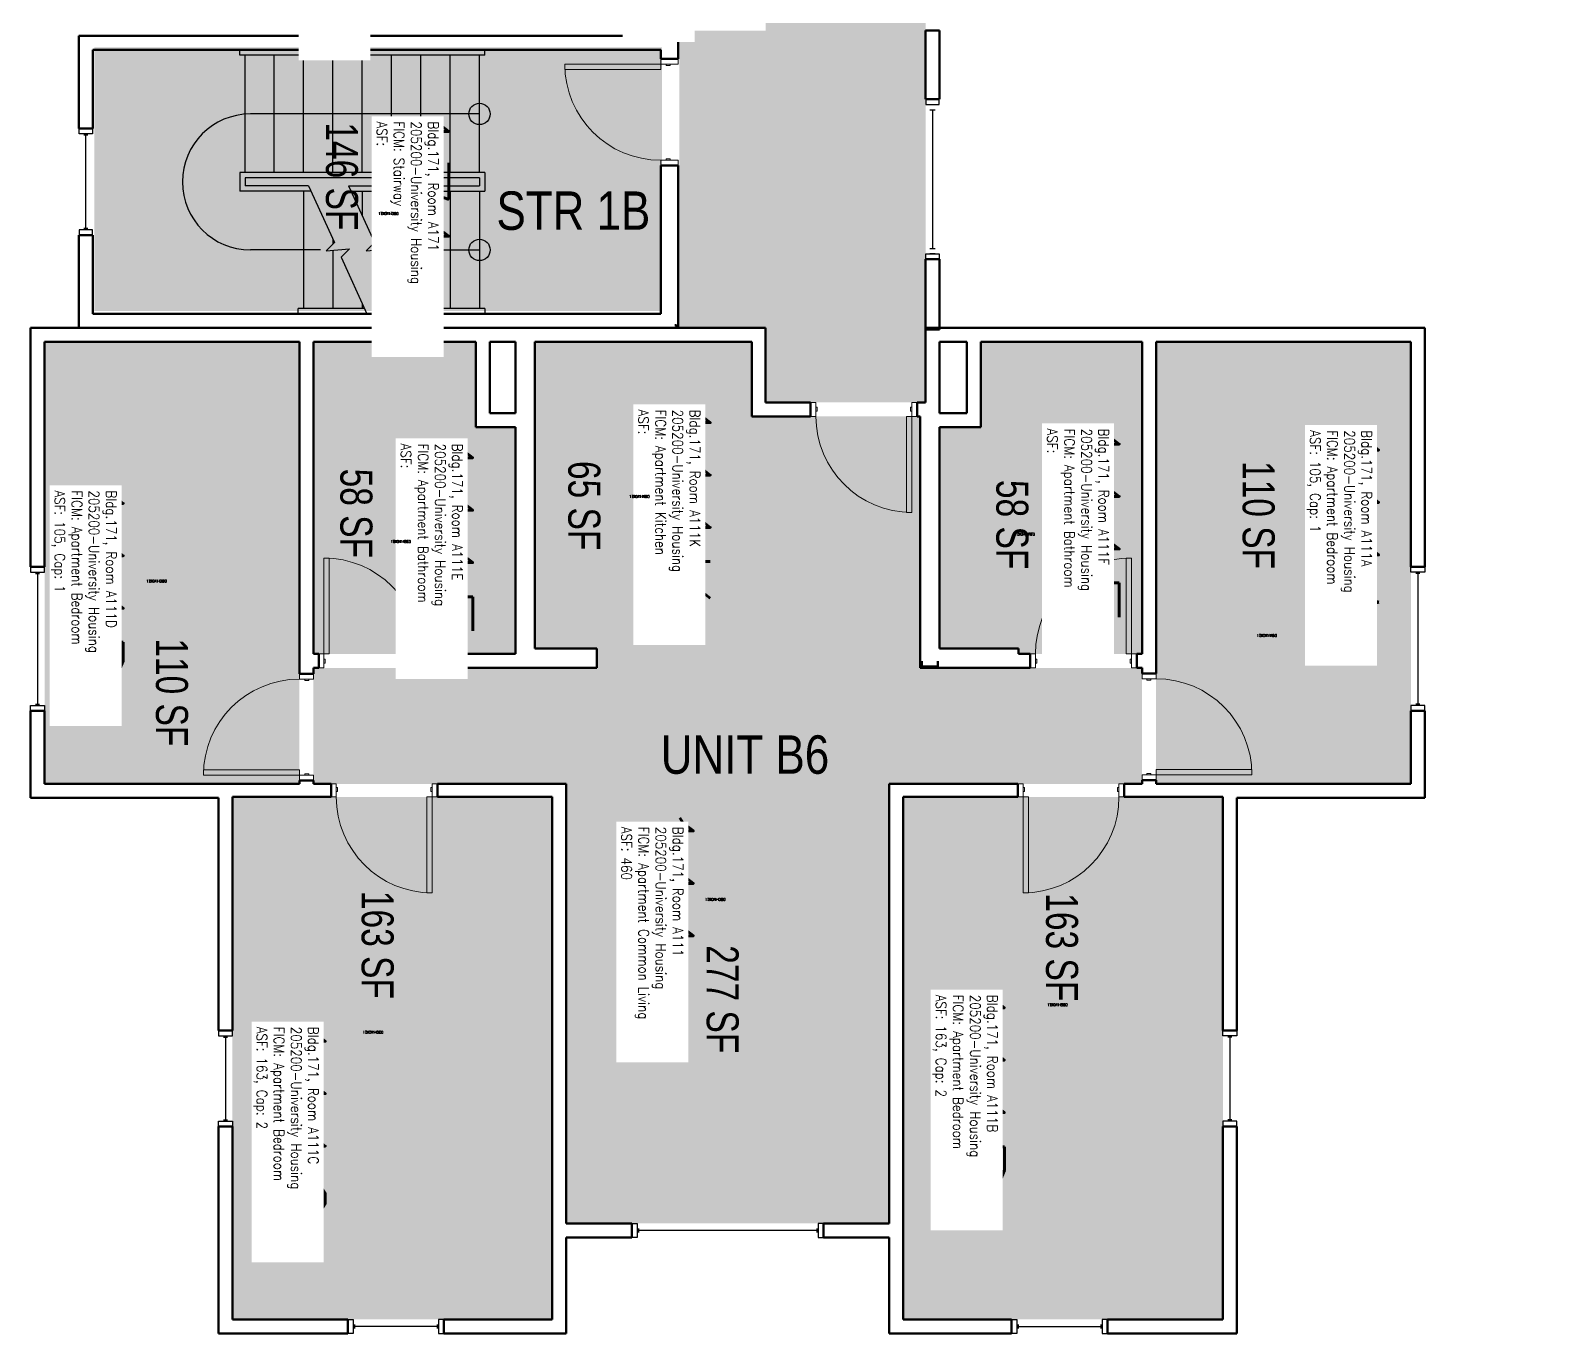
# Model space of a CAD drawing. Header units: inches. Extents: x 88 to 3257, y -489 to 2081.
# Drawn here: x 1303 to 1876, y -489 to 0 of the extents above; entities that cross this region are included whole.
import ezdxf
from ezdxf.enums import TextEntityAlignment as Align

# ---------------------------------------------------------------- set-up
doc = ezdxf.new("R2010")
doc.units = ezdxf.units.IN
doc.header["$LTSCALE"] = 48
doc.header["$MEASUREMENT"] = 0
for name, color, linetype in [('A-AREA-IDEN', 1, 'Continuous'), ('A-DOOR', 2, 'Continuous'), ('A-FLOR', 3, 'Continuous'), ('A-GLAZ', 1, 'Continuous'), ('A-IDEN-RNUM', 7, 'Continuous'), ('A-IDEN-SNUM', 4, 'Continuous'), ('A-IDEN-VNUM', 4, 'Continuous'), ('A-WALL', 5, 'Continuous'), ('AREA-TEXT', 3, 'Continuous'), ('Rooms-Category-Color', 7, 'Continuous'), ('Rooms-College-Color', 7, 'Continuous'), ('Rooms-Department-Color', 7, 'Continuous'), ('Rooms-Division-Color', 7, 'Continuous'), ('Rooms-Information', 7, 'Continuous')]:
    doc.layers.add(name, color=color, linetype=linetype)
doc.styles.add('AREA', font='arial.ttf', dxfattribs={"width": 0.75, "height": 12})
doc.styles.add('DIMS', font='ARIALN.TTF')
doc.styles.add('ROOMSNUMBER', font='txt.shx', dxfattribs={"height": 0.03})
doc.styles.add('ROOMVNUMBER', font='simplex.shx', dxfattribs={"width": 0.85})
doc.styles.get("Standard").update_dxf_attribs({"font": 'ARIALN.TTF'})
doc.dimstyles.new('NBA 2004', dxfattribs={"dimscale": 128, "dimtxt": 0.125, "dimasz": 0.09375, "dimexe": 0.125, "dimexo": 0.125, "dimgap": 0.0625, "dimtad": 1, "dimdec": 3, "dimzin": 3, "dimdsep": 46, "dimlunit": 4, "dimtxsty": 'DIMS', "dimblk": 'ARCHTICK', "dimcen": 0.09375, "dimdle": 0.125, "dimclrd": 256, "dimclre": 256, "dimclrt": 2, "dimadec": 0, "dimazin": 0, "dimtfac": 0.75, "dimtdec": 3, "dimtmove": 2, "dimatfit": 2, "dimfxl": 0.125, "dimfrac": 2, "dimtolj": 1, "dimtzin": 0, "dimlwd": -1, "dimlwe": -1, "dimarcsym": 0})

# ---------------------------------------------------------------- blocks, each defined once
blk = doc.blocks.new('_ArchTick')
at = {"color": 0, "linetype": 'ByBlock', "const_width": 0.15}
blk.add_lwpolyline([(-0.5, -0.5), (0.5, 0.5)], dxfattribs=at)

msp = doc.modelspace()

# ---------------------------------------------------------------- hatches: boundary and pattern name
at = {"layer": 'Rooms-Category-Color', "true_color": 0xadadad}
for points in [[(1638.7, 1084.25), (1578.7, 1084.25), (1578.7, 989.61), (1553.7, 989.61), (1553.7, 907.28), (1578.7, 907.28), (1578.7, 176.47), (1553.7, 176.47), (1553.7, 94.14), (1578.7, 94.14), (1578.7, -0.5), (1546.26, -0.5), (1546.26, -112), (1578.7, -112), (1578.7, -140), (1638.7, -140), (1638.7, 94.14), (1663.7, 94.14), (1663.7, 176.47), (1638.7, 176.47), (1638.7, 907.28), (1663.7, 907.28), (1663.7, 989.61), (1638.7, 989.61)], [(1539.76, -6.75), (1539.76, -105.75), (1326.7, -105.75), (1326.7, -6.75)]]:
    msp.add_hatch(color=253, dxfattribs=at).paths.add_polyline_path(points)
at = {"layer": 'Rooms-Category-Color', "true_color": 0x728ef3}
for points in [[(1308.08, -117.25), (1403.7, -117.25), (1403.7, -283.12), (1308.08, -283.12)], [(1408.95, -117.25), (1408.95, -234.37), (1484.83, -234.37), (1484.83, -149.25), (1469.94, -149.25), (1469.94, -117.25)], [(1573.45, -232.37), (1492.08, -232.37), (1492.08, -117.25), (1573.45, -117.25)], [(1659.43, -117.25), (1719.95, -117.25), (1719.95, -234.37), (1673.58, -234.37), (1673.58, -232.37), (1643.96, -232.37), (1643.96, -149.25), (1659.43, -149.25)], [(1725.2, -117.25), (1820.83, -117.25), (1820.83, -283.12), (1725.2, -283.12)], [(1503.83, -448), (1625.06, -448), (1625.06, -283.12), (1719.95, -283.12), (1719.95, -239.62), (1636.71, -239.62), (1636.71, -145.25), (1573.45, -145.25), (1573.45, -232.37), (1515.33, -232.37), (1515.33, -239.62), (1408.95, -239.62), (1408.95, -283.12), (1503.83, -283.12)], [(1378.58, -484), (1498.58, -484), (1498.58, -288), (1378.58, -288)], [(1630.31, -288), (1750.31, -288), (1750.31, -484), (1630.31, -484)]]:
    msp.add_hatch(color=171, dxfattribs=at).paths.add_polyline_path(points)
at = {"layer": 'Rooms-College-Color', "true_color": 0xadadad}
for points in [[(1638.7, 1084.25), (1578.7, 1084.25), (1578.7, 989.61), (1553.7, 989.61), (1553.7, 907.28), (1578.7, 907.28), (1578.7, 176.47), (1553.7, 176.47), (1553.7, 94.14), (1578.7, 94.14), (1578.7, -0.5), (1546.26, -0.5), (1546.26, -112), (1578.7, -112), (1578.7, -140), (1638.7, -140), (1638.7, 94.14), (1663.7, 94.14), (1663.7, 176.47), (1638.7, 176.47), (1638.7, 907.28), (1663.7, 907.28), (1663.7, 989.61), (1638.7, 989.61)], [(1539.76, -6.75), (1539.76, -105.75), (1326.7, -105.75), (1326.7, -6.75)], [(1308.08, -117.25), (1403.7, -117.25), (1403.7, -283.12), (1308.08, -283.12)], [(1408.95, -117.25), (1408.95, -234.37), (1484.83, -234.37), (1484.83, -149.25), (1469.94, -149.25), (1469.94, -117.25)], [(1573.45, -232.37), (1492.08, -232.37), (1492.08, -117.25), (1573.45, -117.25)], [(1659.43, -117.25), (1719.95, -117.25), (1719.95, -234.37), (1673.58, -234.37), (1673.58, -232.37), (1643.96, -232.37), (1643.96, -149.25), (1659.43, -149.25)], [(1725.2, -117.25), (1820.83, -117.25), (1820.83, -283.12), (1725.2, -283.12)], [(1503.83, -448), (1625.06, -448), (1625.06, -283.12), (1719.95, -283.12), (1719.95, -239.62), (1636.71, -239.62), (1636.71, -145.25), (1573.45, -145.25), (1573.45, -232.37), (1515.33, -232.37), (1515.33, -239.62), (1408.95, -239.62), (1408.95, -283.12), (1503.83, -283.12)], [(1378.58, -484), (1498.58, -484), (1498.58, -288), (1378.58, -288)], [(1630.31, -288), (1750.31, -288), (1750.31, -484), (1630.31, -484)]]:
    msp.add_hatch(color=253, dxfattribs=at).paths.add_polyline_path(points)
at = {"layer": 'Rooms-Department-Color', "true_color": 0xacacac}
for points in [[(1638.7, 1084.25), (1578.7, 1084.25), (1578.7, 989.61), (1553.7, 989.61), (1553.7, 907.28), (1578.7, 907.28), (1578.7, 176.47), (1553.7, 176.47), (1553.7, 94.14), (1578.7, 94.14), (1578.7, -0.5), (1546.26, -0.5), (1546.26, -112), (1578.7, -112), (1578.7, -140), (1638.7, -140), (1638.7, 94.14), (1663.7, 94.14), (1663.7, 176.47), (1638.7, 176.47), (1638.7, 907.28), (1663.7, 907.28), (1663.7, 989.61), (1638.7, 989.61)], [(1539.76, -6.75), (1539.76, -105.75), (1326.7, -105.75), (1326.7, -6.75)]]:
    msp.add_hatch(color=253, dxfattribs=at).paths.add_polyline_path(points)
at = {"layer": 'Rooms-Department-Color', "true_color": 0x604aed}
for points in [[(1308.08, -117.25), (1403.7, -117.25), (1403.7, -283.12), (1308.08, -283.12)], [(1408.95, -117.25), (1408.95, -234.37), (1484.83, -234.37), (1484.83, -149.25), (1469.94, -149.25), (1469.94, -117.25)], [(1573.45, -232.37), (1492.08, -232.37), (1492.08, -117.25), (1573.45, -117.25)], [(1659.43, -117.25), (1719.95, -117.25), (1719.95, -234.37), (1673.58, -234.37), (1673.58, -232.37), (1643.96, -232.37), (1643.96, -149.25), (1659.43, -149.25)], [(1725.2, -117.25), (1820.83, -117.25), (1820.83, -283.12), (1725.2, -283.12)], [(1503.83, -448), (1625.06, -448), (1625.06, -283.12), (1719.95, -283.12), (1719.95, -239.62), (1636.71, -239.62), (1636.71, -145.25), (1573.45, -145.25), (1573.45, -232.37), (1515.33, -232.37), (1515.33, -239.62), (1408.95, -239.62), (1408.95, -283.12), (1503.83, -283.12)], [(1378.58, -484), (1498.58, -484), (1498.58, -288), (1378.58, -288)], [(1630.31, -288), (1750.31, -288), (1750.31, -484), (1630.31, -484)]]:
    msp.add_hatch(color=173, dxfattribs=at).paths.add_polyline_path(points)
at = {"layer": 'Rooms-Division-Color', "true_color": 0xadadad}
for points in [[(1638.7, 1084.25), (1578.7, 1084.25), (1578.7, 989.61), (1553.7, 989.61), (1553.7, 907.28), (1578.7, 907.28), (1578.7, 176.47), (1553.7, 176.47), (1553.7, 94.14), (1578.7, 94.14), (1578.7, -0.5), (1546.26, -0.5), (1546.26, -112), (1578.7, -112), (1578.7, -140), (1638.7, -140), (1638.7, 94.14), (1663.7, 94.14), (1663.7, 176.47), (1638.7, 176.47), (1638.7, 907.28), (1663.7, 907.28), (1663.7, 989.61), (1638.7, 989.61)], [(1539.76, -6.75), (1539.76, -105.75), (1326.7, -105.75), (1326.7, -6.75)]]:
    msp.add_hatch(color=253, dxfattribs=at).paths.add_polyline_path(points)
at = {"layer": 'Rooms-Division-Color', "true_color": 0x604aed}
for points in [[(1308.08, -117.25), (1403.7, -117.25), (1403.7, -283.12), (1308.08, -283.12)], [(1408.95, -117.25), (1408.95, -234.37), (1484.83, -234.37), (1484.83, -149.25), (1469.94, -149.25), (1469.94, -117.25)], [(1573.45, -232.37), (1492.08, -232.37), (1492.08, -117.25), (1573.45, -117.25)], [(1659.43, -117.25), (1719.95, -117.25), (1719.95, -234.37), (1673.58, -234.37), (1673.58, -232.37), (1643.96, -232.37), (1643.96, -149.25), (1659.43, -149.25)], [(1725.2, -117.25), (1820.83, -117.25), (1820.83, -283.12), (1725.2, -283.12)], [(1503.83, -448), (1625.06, -448), (1625.06, -283.12), (1719.95, -283.12), (1719.95, -239.62), (1636.71, -239.62), (1636.71, -145.25), (1573.45, -145.25), (1573.45, -232.37), (1515.33, -232.37), (1515.33, -239.62), (1408.95, -239.62), (1408.95, -283.12), (1503.83, -283.12)], [(1378.58, -484), (1498.58, -484), (1498.58, -288), (1378.58, -288)], [(1630.31, -288), (1750.31, -288), (1750.31, -484), (1630.31, -484)]]:
    msp.add_hatch(color=173, dxfattribs=at).paths.add_polyline_path(points)

# ---------------------------------------------------------------- linework, layer by layer
at = {"layer": 'A-DOOR', "linetype": 'Continuous', "lineweight": 18}
for points in [[(1545.81, -13.15), (1545.81, -11.15), (1539.31, -11.15), (1539.31, -13.15)], [(1545.81, -13.15), (1545.81, -11.15), (1539.31, -11.15), (1539.31, -13.15)], [(1539.31, -13.15), (1539.31, -15.15), (1503.31, -15.15), (1503.31, -13.15)], [(1539.31, -13.15), (1539.31, -15.15), (1503.31, -15.15), (1503.31, -13.15)], [(1542.81, -13.15), (1542.81, -13.65), (1541.31, -13.65), (1541.31, -13.15)], [(1542.81, -13.15), (1542.81, -13.65), (1541.31, -13.65), (1541.31, -13.15)], [(1545.81, -49.15), (1545.81, -51.15), (1539.31, -51.15), (1539.31, -49.15)], [(1545.81, -49.15), (1545.81, -51.15), (1539.31, -51.15), (1539.31, -49.15)], [(1542.81, -49.15), (1542.81, -48.65), (1541.31, -48.65), (1541.31, -49.15)], [(1542.81, -49.15), (1542.81, -48.65), (1541.31, -48.65), (1541.31, -49.15)], [(1597.58, -140), (1595.58, -140), (1595.58, -145.25), (1597.58, -145.25)], [(1597.58, -140), (1595.58, -140), (1595.58, -145.25), (1597.58, -145.25)], [(1597.58, -141.75), (1598.08, -141.75), (1598.08, -143.25), (1597.58, -143.25)], [(1597.58, -141.75), (1598.08, -141.75), (1598.08, -143.25), (1597.58, -143.25)], [(1633.58, -141.75), (1633.08, -141.75), (1633.08, -143.25), (1633.58, -143.25)], [(1633.58, -141.75), (1633.08, -141.75), (1633.08, -143.25), (1633.58, -143.25)], [(1633.58, -140), (1635.58, -140), (1635.58, -145.25), (1633.58, -145.25)], [(1633.58, -140), (1635.58, -140), (1635.58, -145.25), (1633.58, -145.25)], [(1633.58, -145.25), (1631.58, -145.25), (1631.58, -181.25), (1633.58, -181.25)], [(1633.58, -145.25), (1631.58, -145.25), (1631.58, -181.25), (1633.58, -181.25)], [(1412.95, -234.37), (1414.95, -234.37), (1414.95, -198.37), (1412.95, -198.37)], [(1412.95, -234.37), (1414.95, -234.37), (1414.95, -198.37), (1412.95, -198.37)], [(1715.95, -234.37), (1713.95, -234.37), (1713.95, -198.37), (1715.95, -198.37)], [(1715.95, -234.37), (1713.95, -234.37), (1713.95, -198.37), (1715.95, -198.37)], [(1412.95, -239.62), (1410.95, -239.62), (1410.95, -234.37), (1412.95, -234.37)], [(1412.95, -239.62), (1410.95, -239.62), (1410.95, -234.37), (1412.95, -234.37)], [(1448.95, -239.62), (1450.95, -239.62), (1450.95, -234.37), (1448.95, -234.37)], [(1448.95, -239.62), (1450.95, -239.62), (1450.95, -234.37), (1448.95, -234.37)], [(1679.95, -239.62), (1677.95, -239.62), (1677.95, -234.37), (1679.95, -234.37)], [(1679.95, -239.62), (1677.95, -239.62), (1677.95, -234.37), (1679.95, -234.37)], [(1715.95, -239.62), (1717.95, -239.62), (1717.95, -234.37), (1715.95, -234.37)], [(1715.95, -239.62), (1717.95, -239.62), (1717.95, -234.37), (1715.95, -234.37)], [(1412.95, -237.87), (1413.45, -237.87), (1413.45, -236.37), (1412.95, -236.37)], [(1412.95, -237.87), (1413.45, -237.87), (1413.45, -236.37), (1412.95, -236.37)], [(1448.95, -237.87), (1448.45, -237.87), (1448.45, -236.37), (1448.95, -236.37)], [(1448.95, -237.87), (1448.45, -237.87), (1448.45, -236.37), (1448.95, -236.37)], [(1679.95, -237.87), (1680.45, -237.87), (1680.45, -236.37), (1679.95, -236.37)], [(1679.95, -237.87), (1680.45, -237.87), (1680.45, -236.37), (1679.95, -236.37)], [(1715.95, -237.87), (1715.45, -237.87), (1715.45, -236.37), (1715.95, -236.37)], [(1715.95, -237.87), (1715.45, -237.87), (1715.45, -236.37), (1715.95, -236.37)], [(1408.95, -243.8), (1408.95, -241.8), (1403.7, -241.8), (1403.7, -243.8)], [(1408.95, -243.8), (1408.95, -241.8), (1403.7, -241.8), (1403.7, -243.8)], [(1407.2, -243.8), (1407.2, -244.3), (1405.7, -244.3), (1405.7, -243.8)], [(1407.2, -243.8), (1407.2, -244.3), (1405.7, -244.3), (1405.7, -243.8)], [(1719.95, -243.65), (1719.95, -241.65), (1725.2, -241.65), (1725.2, -243.65)], [(1719.95, -243.65), (1719.95, -241.65), (1725.2, -241.65), (1725.2, -243.65)], [(1721.7, -243.65), (1721.7, -244.15), (1723.2, -244.15), (1723.2, -243.65)], [(1721.7, -243.65), (1721.7, -244.15), (1723.2, -244.15), (1723.2, -243.65)], [(1403.7, -279.8), (1403.7, -277.8), (1367.7, -277.8), (1367.7, -279.8)], [(1403.7, -279.8), (1403.7, -277.8), (1367.7, -277.8), (1367.7, -279.8)], [(1408.95, -279.8), (1408.95, -281.8), (1403.7, -281.8), (1403.7, -279.8)], [(1408.95, -279.8), (1408.95, -281.8), (1403.7, -281.8), (1403.7, -279.8)], [(1407.2, -279.8), (1407.2, -279.3), (1405.7, -279.3), (1405.7, -279.8)], [(1407.2, -279.8), (1407.2, -279.3), (1405.7, -279.3), (1405.7, -279.8)], [(1719.95, -279.65), (1719.95, -281.65), (1725.2, -281.65), (1725.2, -279.65)], [(1719.95, -279.65), (1719.95, -281.65), (1725.2, -281.65), (1725.2, -279.65)], [(1721.7, -279.65), (1721.7, -279.15), (1723.2, -279.15), (1723.2, -279.65)], [(1721.7, -279.65), (1721.7, -279.15), (1723.2, -279.15), (1723.2, -279.65)], [(1725.2, -279.65), (1725.2, -277.65), (1761.2, -277.65), (1761.2, -279.65)], [(1725.2, -279.65), (1725.2, -277.65), (1761.2, -277.65), (1761.2, -279.65)], [(1417.58, -283.12), (1415.58, -283.12), (1415.58, -288), (1417.58, -288)], [(1417.58, -283.12), (1415.58, -283.12), (1415.58, -288), (1417.58, -288)], [(1417.58, -284.5), (1418.08, -284.5), (1418.08, -286), (1417.58, -286)], [(1417.58, -284.5), (1418.08, -284.5), (1418.08, -286), (1417.58, -286)], [(1453.58, -284.5), (1453.08, -284.5), (1453.08, -286), (1453.58, -286)], [(1453.58, -284.5), (1453.08, -284.5), (1453.08, -286), (1453.58, -286)], [(1453.58, -283.12), (1455.58, -283.12), (1455.58, -288), (1453.58, -288)], [(1453.58, -283.12), (1455.58, -283.12), (1455.58, -288), (1453.58, -288)], [(1675.3, -283.12), (1673.3, -283.12), (1673.3, -288), (1675.3, -288)], [(1675.3, -283.12), (1673.3, -283.12), (1673.3, -288), (1675.3, -288)], [(1675.3, -284.5), (1675.8, -284.5), (1675.8, -286), (1675.3, -286)], [(1675.3, -284.5), (1675.8, -284.5), (1675.8, -286), (1675.3, -286)], [(1711.3, -284.5), (1710.8, -284.5), (1710.8, -286), (1711.3, -286)], [(1711.3, -284.5), (1710.8, -284.5), (1710.8, -286), (1711.3, -286)], [(1711.3, -283.12), (1713.3, -283.12), (1713.3, -288), (1711.3, -288)], [(1711.3, -283.12), (1713.3, -283.12), (1713.3, -288), (1711.3, -288)], [(1453.58, -288), (1451.58, -288), (1451.58, -324), (1453.58, -324)], [(1453.58, -288), (1451.58, -288), (1451.58, -324), (1453.58, -324)], [(1675.3, -288), (1677.3, -288), (1677.3, -324), (1675.3, -324)], [(1675.3, -288), (1677.3, -288), (1677.3, -324), (1675.3, -324)]]:
    msp.add_lwpolyline(points, close=True, dxfattribs=at)
for centre, start, end in [((1539.31, -13.15), 180, 270), ((1539.31, -13.15), 180, 270), ((1715.95, -234.37), 90, 180), ((1715.95, -234.37), 90, 180), ((1725.2, -279.65), 0, 90), ((1725.2, -279.65), 0, 90), ((1675.3, -288), 270, 0), ((1675.3, -288), 270, 0)]:
    msp.add_arc(centre, 36, start, end, dxfattribs=at)
at = {"layer": 'A-DOOR', "linetype": 'Continuous', "lineweight": 18, "extrusion": (0, 0, -1)}
for centre, start, end in [((-1633.58, -145.25), 270, 0), ((-1633.58, -145.25), 270, 0), ((-1412.95, -234.37), 90, 180), ((-1412.95, -234.37), 90, 180), ((-1403.7, -279.8), 0, 90), ((-1403.7, -279.8), 0, 90), ((-1453.58, -288), 270, 0), ((-1453.58, -288), 270, 0)]:
    msp.add_arc(centre, 36, start, end, dxfattribs=at)
at = {"layer": 'A-FLOR'}
for p, q in [((1381.31, -9.78, 0), (1381.31, -7.78, 0)), ((1381.31, -9.78, 0), (1381.31, -7.78, 0)), ((1473.31, -9.78, 0), (1381.31, -9.78, 0)), ((1473.31, -9.78, 0), (1381.31, -9.78, 0)), ((1383.31, -53.78, 0), (1383.31, -9.78, 0)), ((1383.31, -53.78, 0), (1383.31, -9.78, 0)), ((1394.31, -53.78, 0), (1394.31, -9.78, 0)), ((1394.31, -53.78, 0), (1394.31, -9.78, 0)), ((1405.31, -53.78, 0), (1405.31, -9.78, 0)), ((1405.31, -53.78, 0), (1405.31, -9.78, 0)), ((1416.31, -53.78, 0), (1416.31, -9.78, 0)), ((1416.31, -53.78, 0), (1416.31, -9.78, 0)), ((1427.31, -53.78, 0), (1427.31, -9.78, 0)), ((1427.31, -53.78, 0), (1427.31, -9.78, 0)), ((1438.31, -53.78, 0), (1438.31, -9.78, 0)), ((1438.31, -53.78, 0), (1438.31, -9.78, 0)), ((1449.31, -53.78, 0), (1449.31, -9.78, 0)), ((1449.31, -53.78, 0), (1449.31, -9.78, 0)), ((1460.31, -53.78, 0), (1460.31, -9.78, 0)), ((1460.31, -53.78, 0), (1460.31, -9.78, 0)), ((1471.31, -53.78, 0), (1471.31, -9.78, 0)), ((1471.31, -53.78, 0), (1471.31, -9.78, 0)), ((1473.31, -9.78, 0), (1473.31, -7.78, 0)), ((1473.31, -9.78, 0), (1473.31, -7.78, 0)), ((1471.31, -31.78, 0), (1385.31, -31.78, 0)), ((1471.31, -31.78, 0), (1385.31, -31.78, 0)), ((1381.31, -53.78, 0), (1381.31, -60.78, 0)), ((1473.31, -53.78, 0), (1381.31, -53.78, 0)), ((1381.31, -53.78, 0), (1381.31, -60.78, 0)), ((1473.31, -53.78, 0), (1381.31, -53.78, 0)), ((1383.31, -55.78, 0), (1383.31, -58.78, 0)), ((1471.31, -55.78, 0), (1383.31, -55.78, 0)), ((1383.31, -55.78, 0), (1383.31, -58.78, 0)), ((1471.31, -55.78, 0), (1383.31, -55.78, 0)), ((1471.31, -55.78, 0), (1471.31, -58.78, 0)), ((1471.31, -55.78, 0), (1471.31, -58.78, 0)), ((1473.31, -53.78, 0), (1473.31, -60.78, 0)), ((1473.31, -53.78, 0), (1473.31, -60.78, 0)), ((1408.09, -60.78, 0), (1381.31, -60.78, 0)), ((1408.09, -60.78, 0), (1381.31, -60.78, 0)), ((1407.18, -58.78, 0), (1383.31, -58.78, 0)), ((1407.18, -58.78, 0), (1383.31, -58.78, 0)), ((1405.31, -60.78, 0), (1405.31, -104.78, 0)), ((1405.31, -60.78, 0), (1405.31, -104.78, 0)), ((1405.31, -60.78, 0), (1405.31, -104.78, 0)), ((1405.31, -60.78, 0), (1405.31, -104.78, 0)), ((1422.18, -58.78, 0), (1471.31, -58.78, 0)), ((1422.18, -58.78, 0), (1471.31, -58.78, 0)), ((1423.09, -60.78, 0), (1473.31, -60.78, 0)), ((1423.09, -60.78, 0), (1473.31, -60.78, 0)), ((1427.31, -60.78, 0), (1427.31, -70.02, 0)), ((1427.31, -60.78, 0), (1427.31, -70.02, 0)), ((1438.31, -60.78, 0), (1438.31, -94.19, 0)), ((1438.31, -60.78, 0), (1438.31, -94.19, 0)), ((1449.31, -60.78, 0), (1449.31, -104.78, 0)), ((1449.31, -60.78, 0), (1449.31, -104.78, 0)), ((1460.31, -60.78, 0), (1460.31, -104.78, 0)), ((1460.31, -60.78, 0), (1460.31, -104.78, 0)), ((1471.31, -60.78, 0), (1471.31, -104.78, 0)), ((1471.31, -60.78, 0), (1471.31, -104.78, 0)), ((1416.31, -78.83, 0), (1416.31, -80.6, 0)), ((1416.31, -78.83, 0), (1416.31, -80.6, 0)), ((1416.31, -82.91, 0), (1416.31, -104.78, 0)), ((1416.31, -82.91, 0), (1416.31, -104.78, 0)), ((1427.31, -102.97, 0), (1427.31, -104.78, 0)), ((1427.31, -102.97, 0), (1427.31, -104.78, 0)), ((1403.31, -106.78, 0), (1403.31, -104.78, 0)), ((1428.13, -104.78, 0), (1403.31, -104.78, 0)), ((1403.31, -106.78, 0), (1403.31, -104.78, 0)), ((1428.13, -104.78, 0), (1403.31, -104.78, 0)), ((1473.31, -104.78, 0), (1443.13, -104.78, 0)), ((1473.31, -104.78, 0), (1443.13, -104.78, 0)), ((1473.31, -104.78, 0), (1473.31, -106.78, 0)), ((1473.31, -104.78, 0), (1473.31, -106.78, 0))]:
    msp.add_line(p, q, dxfattribs=at)
at = {"layer": 'A-FLOR', "linetype": 'Continuous', "elevation": 0}
for points in [[(1407.18, -58.78), (1416.88, -80.04), (1413.74, -83.1), (1422.49, -82.44), (1419.35, -85.5), (1429.04, -106.78)], [(1407.18, -58.78), (1416.88, -80.04), (1413.74, -83.1), (1422.49, -82.44), (1419.35, -85.5), (1429.04, -106.78)], [(1422.18, -58.78), (1431.88, -80.04), (1428.74, -83.1), (1437.49, -82.44), (1434.35, -85.5), (1444.04, -106.78)], [(1422.18, -58.78), (1431.88, -80.04), (1428.74, -83.1), (1437.49, -82.44), (1434.35, -85.5), (1444.04, -106.78)]]:
    msp.add_lwpolyline(points, dxfattribs=at)
at = {"layer": 'A-FLOR'}
for centre in [(1471.31, -31.78, 0), (1471.31, -31.78, 0), (1471.31, -82.78, 0), (1471.31, -82.78, 0)]:
    msp.add_circle(centre, 4, dxfattribs=at)
msp.add_arc((1385.31, -57.28, 0), 25.5, 90, 270, dxfattribs=at)
msp.add_arc((1385.31, -57.28, 0), 25.5, 90, 270, dxfattribs=at)
at = {"layer": 'A-GLAZ', "linetype": 'Continuous', "lineweight": 25}
for p, q in [((1643.83, -26.25), (1638.83, -26.25)), ((1638.83, -26.25), (1638.83, -28.25)), ((1643.83, -26.25), (1638.83, -26.25)), ((1638.83, -26.25), (1638.83, -28.25)), ((1638.83, -28.25), (1643.83, -28.25)), ((1638.83, -28.25), (1643.83, -28.25)), ((1640.33, -28.25), (1642.33, -28.25)), ((1640.33, -28.25), (1642.33, -28.25)), ((1643.83, -28.25), (1643.83, -26.25)), ((1643.83, -28.25), (1643.83, -26.25)), ((1640.33, -30.25), (1642.33, -30.25)), ((1640.33, -30.25), (1642.33, -30.25)), ((1641.33, -30.25), (1641.33, -82.25)), ((1641.33, -30.25), (1641.33, -82.25)), ((1324.37, -39.78), (1322.87, -39.78)), ((1324.37, -39.78), (1322.87, -39.78)), ((1323.62, -74.78), (1323.62, -39.78)), ((1323.62, -74.78), (1323.62, -39.78)), ((1324.37, -74.78), (1322.87, -74.78)), ((1324.37, -74.78), (1322.87, -74.78)), ((1638.83, -86.25), (1638.83, -84.25)), ((1638.83, -84.25), (1643.83, -84.25)), ((1638.83, -86.25), (1638.83, -84.25)), ((1638.83, -84.25), (1643.83, -84.25)), ((1640.33, -82.25), (1642.33, -82.25)), ((1640.33, -82.25), (1642.33, -82.25)), ((1642.33, -84.25), (1640.33, -84.25)), ((1642.33, -84.25), (1640.33, -84.25)), ((1643.83, -84.25), (1643.83, -86.25)), ((1643.83, -84.25), (1643.83, -86.25)), ((1643.83, -86.25), (1638.83, -86.25)), ((1643.83, -86.25), (1638.83, -86.25)), ((1304.7, -204.16), (1306.2, -204.16)), ((1304.7, -204.16), (1306.2, -204.16)), ((1305.45, -204.16), (1305.45, -253.16)), ((1305.45, -204.16), (1305.45, -253.16)), ((1824.2, -204.16), (1822.7, -204.16)), ((1824.2, -204.16), (1822.7, -204.16)), ((1823.45, -204.16), (1823.45, -253.16)), ((1823.45, -204.16), (1823.45, -253.16)), ((1304.7, -253.16), (1306.2, -253.16)), ((1304.7, -253.16), (1306.2, -253.16)), ((1824.2, -253.16), (1822.7, -253.16)), ((1824.2, -253.16), (1822.7, -253.16)), ((1375.2, -378.12), (1376.7, -378.12)), ((1375.2, -378.12), (1376.7, -378.12)), ((1375.95, -378.12), (1375.95, -409.12)), ((1375.95, -378.12), (1375.95, -409.12)), ((1753.68, -378.12), (1752.18, -378.12)), ((1753.68, -378.12), (1752.18, -378.12)), ((1752.93, -378.12), (1752.93, -409.12)), ((1752.93, -378.12), (1752.93, -409.12)), ((1375.2, -409.12), (1376.7, -409.12)), ((1375.2, -409.12), (1376.7, -409.12)), ((1753.68, -409.12), (1752.18, -409.12)), ((1753.68, -409.12), (1752.18, -409.12)), ((1530.95, -449.87), (1530.95, -451.37)), ((1530.95, -449.87), (1530.95, -451.37)), ((1597.95, -450.62), (1530.95, -450.62)), ((1597.95, -450.62), (1530.95, -450.62)), ((1597.95, -449.87), (1597.95, -451.37)), ((1597.95, -449.87), (1597.95, -451.37)), ((1424.45, -485.87), (1424.45, -487.37)), ((1424.45, -485.87), (1424.45, -487.37)), ((1455.45, -486.62), (1424.45, -486.62)), ((1455.45, -486.62), (1424.45, -486.62)), ((1455.45, -485.87), (1455.45, -487.37)), ((1455.45, -485.87), (1455.45, -487.37)), ((1673.43, -485.87), (1673.43, -487.37)), ((1673.43, -485.87), (1673.43, -487.37)), ((1673.43, -486.62), (1704.43, -486.62)), ((1673.43, -486.62), (1704.43, -486.62)), ((1704.43, -485.87), (1704.43, -487.37)), ((1704.43, -485.87), (1704.43, -487.37))]:
    msp.add_line(p, q, dxfattribs=at)
for points in [[(1321.12, -39.28), (1321.12, -37.28), (1326.12, -37.28), (1326.12, -39.28)], [(1321.12, -39.28), (1321.12, -37.28), (1326.12, -37.28), (1326.12, -39.28)], [(1321.12, -75.28), (1321.12, -77.28), (1326.12, -77.28), (1326.12, -75.28)], [(1321.12, -75.28), (1321.12, -77.28), (1326.12, -77.28), (1326.12, -75.28)], [(1308.08, -203.66), (1308.08, -201.66), (1302.83, -201.66), (1302.83, -203.66)], [(1308.08, -203.66), (1308.08, -201.66), (1302.83, -201.66), (1302.83, -203.66)], [(1820.83, -203.66), (1820.83, -201.66), (1826.08, -201.66), (1826.08, -203.66)], [(1820.83, -203.66), (1820.83, -201.66), (1826.08, -201.66), (1826.08, -203.66)], [(1308.08, -253.66), (1308.08, -255.66), (1302.83, -255.66), (1302.83, -253.66)], [(1308.08, -253.66), (1308.08, -255.66), (1302.83, -255.66), (1302.83, -253.66)], [(1820.83, -253.66), (1820.83, -255.66), (1826.08, -255.66), (1826.08, -253.66)], [(1820.83, -253.66), (1820.83, -255.66), (1826.08, -255.66), (1826.08, -253.66)], [(1378.58, -377.62), (1378.58, -375.62), (1373.33, -375.62), (1373.33, -377.62)], [(1378.58, -377.62), (1378.58, -375.62), (1373.33, -375.62), (1373.33, -377.62)], [(1750.31, -377.62), (1750.31, -375.62), (1755.56, -375.62), (1755.56, -377.62)], [(1750.31, -377.62), (1750.31, -375.62), (1755.56, -375.62), (1755.56, -377.62)], [(1378.58, -409.62), (1378.58, -411.62), (1373.33, -411.62), (1373.33, -409.62)], [(1378.58, -409.62), (1378.58, -411.62), (1373.33, -411.62), (1373.33, -409.62)], [(1750.31, -409.62), (1750.31, -411.62), (1755.56, -411.62), (1755.56, -409.62)], [(1750.31, -409.62), (1750.31, -411.62), (1755.56, -411.62), (1755.56, -409.62)], [(1530.45, -453.25), (1528.45, -453.25), (1528.45, -448), (1530.45, -448)], [(1530.45, -453.25), (1528.45, -453.25), (1528.45, -448), (1530.45, -448)], [(1598.45, -453.25), (1600.45, -453.25), (1600.45, -448), (1598.45, -448)], [(1598.45, -453.25), (1600.45, -453.25), (1600.45, -448), (1598.45, -448)], [(1423.95, -489.25), (1421.95, -489.25), (1421.95, -484), (1423.95, -484)], [(1423.95, -489.25), (1421.95, -489.25), (1421.95, -484), (1423.95, -484)], [(1455.95, -489.25), (1457.95, -489.25), (1457.95, -484), (1455.95, -484)], [(1455.95, -489.25), (1457.95, -489.25), (1457.95, -484), (1455.95, -484)], [(1672.93, -489.25), (1670.93, -489.25), (1670.93, -484), (1672.93, -484)], [(1672.93, -489.25), (1670.93, -489.25), (1670.93, -484), (1672.93, -484)], [(1704.93, -489.25), (1706.93, -489.25), (1706.93, -484), (1704.93, -484)], [(1704.93, -489.25), (1706.93, -489.25), (1706.93, -484), (1704.93, -484)]]:
    msp.add_lwpolyline(points, close=True, dxfattribs=at)
at = {"layer": 'A-WALL', "linetype": 'Continuous', "lineweight": 50}
for p, q in [((1321, -37.28), (1321, -2.53)), ((1321, -2.53), (1545.81, -2.53)), ((1321, -37.28), (1321, -2.53)), ((1321, -2.53), (1545.81, -2.53)), ((1544.56, -2.53), (1545.19, -2.53)), ((1544.56, -2.53), (1545.19, -2.53)), ((1545.19, -3.53), (1544.56, -3.53)), ((1545.19, -3.53), (1544.56, -3.53)), ((1545.19, -2.53), (1545.19, -3.53)), ((1545.19, -2.53), (1545.19, -3.53)), ((1545.81, -2.53), (1545.81, -11.15)), ((1545.81, -2.53), (1545.81, -11.15)), ((1643.95, -0.5), (1638.7, -0.5)), ((1638.7, -0.5), (1638.7, -26.25)), ((1643.95, -0.5), (1638.7, -0.5)), ((1638.7, -0.5), (1638.7, -26.25)), ((1643.95, -26.25), (1643.95, -0.5)), ((1643.95, -26.25), (1643.95, -0.5)), ((1326.25, -7.78), (1326.25, -37.28)), ((1539.31, -7.78), (1326.25, -7.78)), ((1326.25, -7.78), (1326.25, -37.28)), ((1539.31, -7.78), (1326.25, -7.78)), ((1539.31, -11.15), (1539.31, -7.78)), ((1539.31, -11.15), (1539.31, -7.78)), ((1545.81, -11.15), (1539.31, -11.15)), ((1545.81, -11.15), (1539.31, -11.15)), ((1638.7, -26.25), (1643.95, -26.25)), ((1638.7, -26.25), (1643.95, -26.25)), ((1326.25, -37.28), (1321, -37.28)), ((1326.25, -37.28), (1321, -37.28)), ((1539.31, -106.78), (1539.31, -51.15)), ((1539.31, -51.15), (1545.81, -51.15)), ((1539.31, -106.78), (1539.31, -51.15)), ((1539.31, -51.15), (1545.81, -51.15)), ((1545.81, -51.15), (1545.81, -112.03)), ((1545.81, -51.15), (1545.81, -112.03)), ((1321, -112.03), (1321, -77.28)), ((1321, -77.28), (1326.25, -77.28)), ((1321, -112.03), (1321, -77.28)), ((1321, -77.28), (1326.25, -77.28)), ((1326.25, -77.28), (1326.25, -106.78)), ((1326.25, -77.28), (1326.25, -106.78)), ((1643.95, -86.25), (1638.7, -86.25)), ((1638.7, -86.25), (1638.7, -112.62)), ((1643.95, -86.25), (1638.7, -86.25)), ((1638.7, -86.25), (1638.7, -112.62)), ((1643.95, -112.62), (1643.95, -86.25)), ((1643.95, -112.62), (1643.95, -86.25)), ((1326.25, -106.78), (1539.31, -106.78)), ((1326.25, -106.78), (1539.31, -106.78)), ((1302.83, -201.66), (1302.83, -112)), ((1302.83, -112), (1578.7, -112)), ((1302.83, -201.66), (1302.83, -112)), ((1302.83, -112), (1578.7, -112)), ((1321, -112.03), (1545.81, -112.03)), ((1321, -112.03), (1545.81, -112.03)), ((1544.56, -111.03), (1545.19, -111.03)), ((1544.56, -111.03), (1545.19, -111.03)), ((1545.19, -111.03), (1545.19, -112.03)), ((1545.19, -111.03), (1545.19, -112.03)), ((1578.7, -112), (1578.7, -140)), ((1578.7, -112), (1578.7, -140)), ((1638.7, -112), (1826.08, -112)), ((1638.7, -140), (1638.7, -112)), ((1638.7, -112), (1826.08, -112)), ((1638.7, -140), (1638.7, -112)), ((1638.7, -112.62), (1643.95, -112.62)), ((1638.7, -112.62), (1643.95, -112.62)), ((1826.08, -112), (1826.08, -201.66)), ((1826.08, -112), (1826.08, -201.66)), ((1308.08, -117.25), (1308.08, -201.66)), ((1403.7, -117.25), (1308.08, -117.25)), ((1308.08, -117.25), (1308.08, -201.66)), ((1403.7, -117.25), (1308.08, -117.25)), ((1403.7, -241.8), (1403.7, -117.25)), ((1403.7, -241.8), (1403.7, -117.25)), ((1469.94, -117.25), (1408.95, -117.25)), ((1408.95, -117.25), (1408.95, -234.37)), ((1469.94, -117.25), (1408.95, -117.25)), ((1408.95, -117.25), (1408.95, -234.37)), ((1469.94, -149.25), (1469.94, -117.25)), ((1469.94, -149.25), (1469.94, -117.25)), ((1484.83, -117.25), (1475.19, -117.25)), ((1475.19, -117.25), (1475.19, -144)), ((1484.83, -117.25), (1475.19, -117.25)), ((1475.19, -117.25), (1475.19, -144)), ((1484.83, -144), (1484.83, -117.25)), ((1484.83, -144), (1484.83, -117.25)), ((1573.45, -117.25), (1492.08, -117.25)), ((1492.08, -117.25), (1492.08, -232.37)), ((1573.45, -117.25), (1492.08, -117.25)), ((1492.08, -117.25), (1492.08, -232.37)), ((1573.45, -145.25), (1573.45, -117.25)), ((1573.45, -145.25), (1573.45, -117.25)), ((1654.18, -117.25), (1643.95, -117.25)), ((1643.95, -117.25), (1643.95, -144)), ((1654.18, -117.25), (1643.95, -117.25)), ((1643.95, -117.25), (1643.95, -144)), ((1654.18, -144), (1654.18, -117.25)), ((1654.18, -144), (1654.18, -117.25)), ((1719.95, -117.25), (1659.43, -117.25)), ((1659.43, -117.25), (1659.43, -149.25)), ((1719.95, -117.25), (1659.43, -117.25)), ((1659.43, -117.25), (1659.43, -149.25)), ((1719.95, -234.37), (1719.95, -117.25)), ((1719.95, -234.37), (1719.95, -117.25)), ((1820.83, -117.25), (1725.2, -117.25)), ((1725.2, -117.25), (1725.2, -241.65)), ((1820.83, -117.25), (1725.2, -117.25)), ((1725.2, -117.25), (1725.2, -241.65)), ((1820.83, -201.66), (1820.83, -117.25)), ((1820.83, -201.66), (1820.83, -117.25)), ((1578.7, -140), (1595.58, -140)), ((1578.7, -140), (1595.58, -140)), ((1595.58, -140), (1595.58, -145.25)), ((1595.58, -140), (1595.58, -145.25)), ((1635.58, -145.25), (1635.58, -140)), ((1635.58, -140), (1638.7, -140)), ((1635.58, -145.25), (1635.58, -140)), ((1635.58, -140), (1638.7, -140)), ((1475.19, -144), (1484.83, -144)), ((1475.19, -144), (1484.83, -144)), ((1595.58, -145.25), (1573.45, -145.25)), ((1595.58, -145.25), (1573.45, -145.25)), ((1636.71, -145.25), (1635.58, -145.25)), ((1636.71, -145.25), (1635.58, -145.25)), ((1636.71, -239.62), (1636.71, -145.25)), ((1636.71, -239.62), (1636.71, -145.25)), ((1643.95, -144), (1654.18, -144)), ((1643.95, -144), (1654.18, -144)), ((1484.83, -149.25), (1469.94, -149.25)), ((1484.83, -149.25), (1469.94, -149.25)), ((1484.83, -234.37), (1484.83, -149.25)), ((1484.83, -234.37), (1484.83, -149.25)), ((1643.96, -149.25), (1643.96, -232.37)), ((1659.43, -149.25), (1643.96, -149.25)), ((1643.96, -149.25), (1643.96, -232.37)), ((1659.43, -149.25), (1643.96, -149.25)), ((1308.08, -201.66), (1302.83, -201.66)), ((1308.08, -201.66), (1302.83, -201.66)), ((1826.08, -201.66), (1820.83, -201.66)), ((1826.08, -201.66), (1820.83, -201.66)), ((1408.95, -234.37), (1410.95, -234.37)), ((1408.95, -234.37), (1410.95, -234.37)), ((1410.95, -234.37), (1410.95, -239.62)), ((1410.95, -234.37), (1410.95, -239.62)), ((1450.95, -239.62), (1450.95, -234.37)), ((1450.95, -234.37), (1484.83, -234.37)), ((1450.95, -239.62), (1450.95, -234.37)), ((1450.95, -234.37), (1484.83, -234.37)), ((1492.08, -232.37), (1515.33, -232.37)), ((1492.08, -232.37), (1515.33, -232.37)), ((1515.33, -232.37), (1515.33, -239.62)), ((1515.33, -232.37), (1515.33, -239.62)), ((1643.96, -232.37), (1673.58, -232.37)), ((1643.96, -232.37), (1673.58, -232.37)), ((1673.58, -232.37), (1673.58, -234.37)), ((1673.58, -232.37), (1673.58, -234.37)), ((1673.58, -234.37), (1677.95, -234.37)), ((1673.58, -234.37), (1677.95, -234.37)), ((1677.95, -234.37), (1677.95, -239.62)), ((1677.95, -234.37), (1677.95, -239.62)), ((1717.95, -239.62), (1717.95, -234.37)), ((1717.95, -234.37), (1719.95, -234.37)), ((1717.95, -239.62), (1717.95, -234.37)), ((1717.95, -234.37), (1719.95, -234.37)), ((1410.95, -239.62), (1408.95, -239.62)), ((1408.95, -239.62), (1408.95, -241.8)), ((1410.95, -239.62), (1408.95, -239.62)), ((1408.95, -239.62), (1408.95, -241.8)), ((1487.58, -239.62), (1450.95, -239.62)), ((1487.58, -239.62), (1450.95, -239.62)), ((1515.33, -239.62), (1487.58, -239.62)), ((1515.33, -239.62), (1487.58, -239.62)), ((1671.2, -239.62), (1636.71, -239.62)), ((1671.2, -239.62), (1636.71, -239.62)), ((1637.33, -237), (1637.33, -239)), ((1637.33, -237), (1637.33, -239)), ((1637.33, -239), (1643.33, -239)), ((1637.33, -239), (1643.33, -239)), ((1643.33, -239), (1643.33, -237)), ((1643.33, -239), (1643.33, -237)), ((1677.95, -239.62), (1671.2, -239.62)), ((1677.95, -239.62), (1671.2, -239.62)), ((1719.95, -239.62), (1717.95, -239.62)), ((1719.95, -239.62), (1717.95, -239.62)), ((1719.95, -241.65), (1719.95, -239.62)), ((1719.95, -241.65), (1719.95, -239.62)), ((1408.95, -241.8), (1403.7, -241.8)), ((1408.95, -241.8), (1403.7, -241.8)), ((1725.2, -241.65), (1719.95, -241.65)), ((1725.2, -241.65), (1719.95, -241.65)), ((1302.83, -288.37), (1302.83, -255.66)), ((1302.83, -255.66), (1308.08, -255.66)), ((1302.83, -288.37), (1302.83, -255.66)), ((1302.83, -255.66), (1308.08, -255.66)), ((1308.08, -255.66), (1308.08, -283.12)), ((1308.08, -255.66), (1308.08, -283.12)), ((1820.83, -283.12), (1820.83, -255.66)), ((1820.83, -255.66), (1826.08, -255.66)), ((1820.83, -283.12), (1820.83, -255.66)), ((1820.83, -255.66), (1826.08, -255.66)), ((1826.08, -255.66), (1826.08, -288.37)), ((1826.08, -255.66), (1826.08, -288.37)), ((1308.08, -283.12), (1373.95, -283.12)), ((1308.08, -283.12), (1373.95, -283.12)), ((1373.95, -283.12), (1403.7, -283.12)), ((1373.95, -283.12), (1403.7, -283.12)), ((1403.7, -283.12), (1403.7, -281.8)), ((1403.7, -281.8), (1408.95, -281.8)), ((1403.7, -283.12), (1403.7, -281.8)), ((1403.7, -281.8), (1408.95, -281.8)), ((1408.95, -281.8), (1408.95, -283.12)), ((1408.95, -281.8), (1408.95, -283.12)), ((1408.95, -283.12), (1415.58, -283.12)), ((1408.95, -283.12), (1415.58, -283.12)), ((1415.58, -283.12), (1415.58, -288)), ((1415.58, -283.12), (1415.58, -288)), ((1455.58, -288), (1455.58, -283.12)), ((1455.58, -283.12), (1503.83, -283.12)), ((1455.58, -288), (1455.58, -283.12)), ((1455.58, -283.12), (1503.83, -283.12)), ((1503.83, -283.12), (1503.83, -448)), ((1503.83, -283.12), (1503.83, -448)), ((1625.06, -283.12), (1673.3, -283.12)), ((1625.06, -448), (1625.06, -283.12)), ((1625.06, -283.12), (1673.3, -283.12)), ((1625.06, -448), (1625.06, -283.12)), ((1673.3, -283.12), (1673.3, -288)), ((1673.3, -283.12), (1673.3, -288)), ((1713.3, -288), (1713.3, -283.12)), ((1713.3, -283.12), (1719.95, -283.12)), ((1713.3, -288), (1713.3, -283.12)), ((1713.3, -283.12), (1719.95, -283.12)), ((1719.95, -283.12), (1719.95, -281.65)), ((1719.95, -281.65), (1725.2, -281.65)), ((1719.95, -283.12), (1719.95, -281.65)), ((1719.95, -281.65), (1725.2, -281.65)), ((1725.2, -281.65), (1725.2, -283.12)), ((1725.2, -281.65), (1725.2, -283.12)), ((1725.2, -283.12), (1754.95, -283.12)), ((1725.2, -283.12), (1754.95, -283.12)), ((1754.95, -283.12), (1820.83, -283.12)), ((1754.95, -283.12), (1820.83, -283.12)), ((1373.33, -288.37), (1302.83, -288.37)), ((1373.33, -288.37), (1302.83, -288.37)), ((1373.33, -375.62), (1373.33, -288.37)), ((1373.33, -375.62), (1373.33, -288.37)), ((1378.58, -288), (1378.58, -375.62)), ((1415.58, -288), (1378.58, -288)), ((1378.58, -288), (1378.58, -375.62)), ((1415.58, -288), (1378.58, -288)), ((1498.58, -288), (1455.58, -288)), ((1498.58, -288), (1455.58, -288)), ((1498.58, -484), (1498.58, -288)), ((1498.58, -484), (1498.58, -288)), ((1673.3, -288), (1630.31, -288)), ((1630.31, -288), (1630.31, -484)), ((1673.3, -288), (1630.31, -288)), ((1630.31, -288), (1630.31, -484)), ((1750.31, -288), (1713.3, -288)), ((1750.31, -288), (1713.3, -288)), ((1750.31, -375.62), (1750.31, -288)), ((1750.31, -375.62), (1750.31, -288)), ((1826.08, -288.37), (1755.56, -288.37)), ((1755.56, -288.37), (1755.56, -375.62)), ((1826.08, -288.37), (1755.56, -288.37)), ((1755.56, -288.37), (1755.56, -375.62)), ((1378.58, -375.62), (1373.33, -375.62)), ((1378.58, -375.62), (1373.33, -375.62)), ((1755.56, -375.62), (1750.31, -375.62)), ((1755.56, -375.62), (1750.31, -375.62)), ((1373.33, -489.25), (1373.33, -411.62)), ((1373.33, -411.62), (1378.58, -411.62)), ((1373.33, -489.25), (1373.33, -411.62)), ((1373.33, -411.62), (1378.58, -411.62)), ((1378.58, -411.62), (1378.58, -484)), ((1378.58, -411.62), (1378.58, -484)), ((1750.31, -484), (1750.31, -411.62)), ((1750.31, -411.62), (1755.56, -411.62)), ((1750.31, -484), (1750.31, -411.62)), ((1750.31, -411.62), (1755.56, -411.62)), ((1755.56, -411.62), (1755.56, -489.25)), ((1755.56, -411.62), (1755.56, -489.25)), ((1503.83, -448), (1528.45, -448)), ((1503.83, -448), (1528.45, -448)), ((1528.45, -448), (1528.45, -453.25)), ((1528.45, -448), (1528.45, -453.25)), ((1600.45, -453.25), (1600.45, -448)), ((1600.45, -448), (1625.06, -448)), ((1600.45, -453.25), (1600.45, -448)), ((1600.45, -448), (1625.06, -448)), ((1528.45, -453.25), (1503.83, -453.25)), ((1503.83, -453.25), (1503.83, -489.25)), ((1528.45, -453.25), (1503.83, -453.25)), ((1503.83, -453.25), (1503.83, -489.25)), ((1625.06, -453.25), (1600.45, -453.25)), ((1625.06, -453.25), (1600.45, -453.25)), ((1625.06, -489.25), (1625.06, -453.25)), ((1625.06, -489.25), (1625.06, -453.25)), ((1378.58, -484), (1421.95, -484)), ((1378.58, -484), (1421.95, -484)), ((1421.95, -484), (1421.95, -489.25)), ((1421.95, -484), (1421.95, -489.25)), ((1457.95, -489.25), (1457.95, -484)), ((1457.95, -484), (1498.58, -484)), ((1457.95, -489.25), (1457.95, -484)), ((1457.95, -484), (1498.58, -484)), ((1630.31, -484), (1670.93, -484)), ((1630.31, -484), (1670.93, -484)), ((1670.93, -484), (1670.93, -489.25)), ((1670.93, -484), (1670.93, -489.25)), ((1706.93, -489.25), (1706.93, -484)), ((1706.93, -484), (1750.31, -484)), ((1706.93, -489.25), (1706.93, -484)), ((1706.93, -484), (1750.31, -484)), ((1421.95, -489.25), (1373.33, -489.25)), ((1421.95, -489.25), (1373.33, -489.25)), ((1503.83, -489.25), (1457.95, -489.25)), ((1503.83, -489.25), (1457.95, -489.25)), ((1670.93, -489.25), (1625.06, -489.25)), ((1670.93, -489.25), (1625.06, -489.25)), ((1755.56, -489.25), (1706.93, -489.25)), ((1755.56, -489.25), (1706.93, -489.25))]:
    msp.add_line(p, q, dxfattribs=at)

# ---------------------------------------------------------------- texts
at = {"layer": 'A-AREA-IDEN', "linetype": 'ByBlock'}
for s, p in [('STR 1B', (1535.41, -68.05)), ('UNIT B6', (1602.55, -272.1))]:
    msp.add_text(s, height=14.4, dxfattribs=at).set_placement(p, align=Align.MIDDLE_RIGHT)
at = {"layer": 'A-IDEN-RNUM', "style": 'ROOMSNUMBER', "width": 0.85}
for s, p in [('0171-00', (1437.13, -69.68)), ('0111-K0', (1531.36, -175.82)), ('0111-F0', (1675.95, -189.93)), ('0111-E0', (1441.73, -192.72)), ('0111-D0', (1350.11, -207.49)), ('0111-A0', (1766.81, -227.97)), ('0111-00', (1559.79, -326.94)), ('0111-B0', (1688.22, -366.43)), ('0111-C0', (1431.36, -376.79))]:
    msp.add_text(s, height=1, dxfattribs=at).set_placement(p, align=Align.CENTER)
at = {"layer": 'A-IDEN-SNUM', "style": 'ROOMSNUMBER', "width": 0.85}
for s, p in [('1710A17100', (1437.13, -69.68)), ('1710A111K0', (1531.36, -175.82)), ('1710A111F0', (1675.95, -189.93)), ('1710A111E0', (1441.73, -192.72)), ('1710A111D0', (1350.11, -207.49)), ('1710A111A0', (1766.81, -227.97)), ('1710A11100', (1559.79, -326.94)), ('1710A111B0', (1688.22, -366.43)), ('1710A111C0', (1431.36, -376.79))]:
    msp.add_text(s, height=1, dxfattribs=at).set_placement(p, align=Align.CENTER)
at = {"layer": 'A-IDEN-VNUM', "style": 'ROOMVNUMBER', "width": 0.85}
for s, p in [('171', (1446.29, -57.01)), ('111K', (1544.43, -176.57)), ('111F', (1697.87, -183.14)), ('111A', (1795.26, -185.39)), ('111E', (1455.3, -188.78)), ('111D', (1324.1, -206.88)), ('111', (1538.08, -319.42)), ('111B', (1654.81, -396.08)), ('111C', (1399.95, -408.64))]:
    msp.add_text(s, height=27, rotation=270, dxfattribs=at).set_placement(p, align=Align.MIDDLE_CENTER)
at = {"layer": 'AREA-TEXT', "style": 'AREA', "width": 0.75}
for s, p in [('146 SF', (1419.69, -55.2)), ('58 SF', (1425.11, -181.6)), ('65 SF', (1510.65, -178.72)), ('110 SF', (1763.7, -182.24)), ('58 SF', (1671.27, -185.84)), ('110 SF', (1355.89, -248.75)), ('163 SF', (1433.07, -343.49)), ('163 SF', (1689.93, -344.38)), ('277 SF', (1562.56, -363.88))]:
    msp.add_text(s, height=12, rotation=270, dxfattribs=at).set_placement(p, align=Align.MIDDLE_CENTER)
at = {"layer": 'Rooms-Information', "char_height": 3.8571, "width": 86.4, "attachment_point": 7, "rotation": 270, "style": 'ROOMVNUMBER', "bg_fill": 3, "box_fill_scale": 1.5, "bg_fill_color": 256, "bg_fill_true_color": 13158600, "bg_fill_transparency": 0}
for s, insert in [('Bldg.171, Room A109K^M^J205200-University Housing^M^JFICM: Apartment Kitchen^M^JASF: ', (1723.06, 85.66)), ('Bldg.171, Room A109^M^J205200-University Housing^M^JFICM: Apartment Common Living^M^JASF: 420', (1851.14, 79.39))]:
    msp.add_mtext(s, dxfattribs=dict(at, insert=insert))

# ---------------------------------------------------------------- leaders
at = {"layer": 'A-FLOR'}
for points in [[(1411.6, -82.78, 0), (1385.31, -82.78, 0)], [(1411.6, -82.78, 0), (1385.31, -82.78, 0)], [(1438, -82.78, 0), (1471.31, -82.78, 0)], [(1438, -82.78, 0), (1471.31, -82.78, 0)]]:
    msp.add_leader(points, dimstyle='NBA 2004', override={"dimscale": 96, "dimasz": 0.09375, "dimgap": 0.0625, "dimtad": 0}, dxfattribs=at)

# ---------------------------------------------------------------- next in the draw order: texts
at = {"layer": 'Rooms-Information', "char_height": 3.8571, "width": 86.4, "attachment_point": 7, "rotation": 270, "style": 'ROOMVNUMBER', "bg_fill": 3, "box_fill_scale": 1.5, "bg_fill_color": 256, "bg_fill_true_color": 13158600, "bg_fill_transparency": 0}
for s, insert in [('Bldg.171, Room A110K^M^J205200-University Housing^M^JFICM: Apartment Kitchen^M^JASF: ', (1526.93, 83.48)), ('Bldg.171, Room A110^M^J205200-University Housing^M^JFICM: Apartment Common Living^M^JASF: 420', (1405.32, 76.66)), ('Bldg.171, Room A171^M^J205200-University Housing^M^JFICM: Stairway^M^JASF: ', (1432.79, -34.6)), ('Bldg.171, Room A111K^M^J205200-University Housing^M^JFICM: Apartment Kitchen^M^JASF: ', (1530.93, -142.69)), ('Bldg.171, Room A111F^M^J205200-University Housing^M^JFICM: Apartment Bathroom^M^JASF: ', (1684.37, -149.81)), ('Bldg.171, Room A111A^M^J205200-University Housing^M^JFICM: Apartment Bedroom^M^JASF: 105, Cap: 1', (1781.76, -150.42)), ('Bldg.171, Room A111E^M^J205200-University Housing^M^JFICM: Apartment Bathroom^M^JASF: ', (1441.8, -155.45)), ('Bldg.171, Room A111D^M^J205200-University Housing^M^JFICM: Apartment Bedroom^M^JASF: 105, Cap: 1', (1310.6, -173)), ('Bldg.171, Room A111^M^J205200-University Housing^M^JFICM: Apartment Common Living^M^JASF: 460', (1524.58, -299.2)), ('Bldg.171, Room A111B^M^J205200-University Housing^M^JFICM: Apartment Bedroom^M^JASF: 163, Cap: 2', (1641.31, -362.2)), ('Bldg.171, Room A111C^M^J205200-University Housing^M^JFICM: Apartment Bedroom^M^JASF: 163, Cap: 2', (1386.45, -374.22))]:
    msp.add_mtext(s, dxfattribs=dict(at, insert=insert))

doc.saveas('drawing.dxf')
